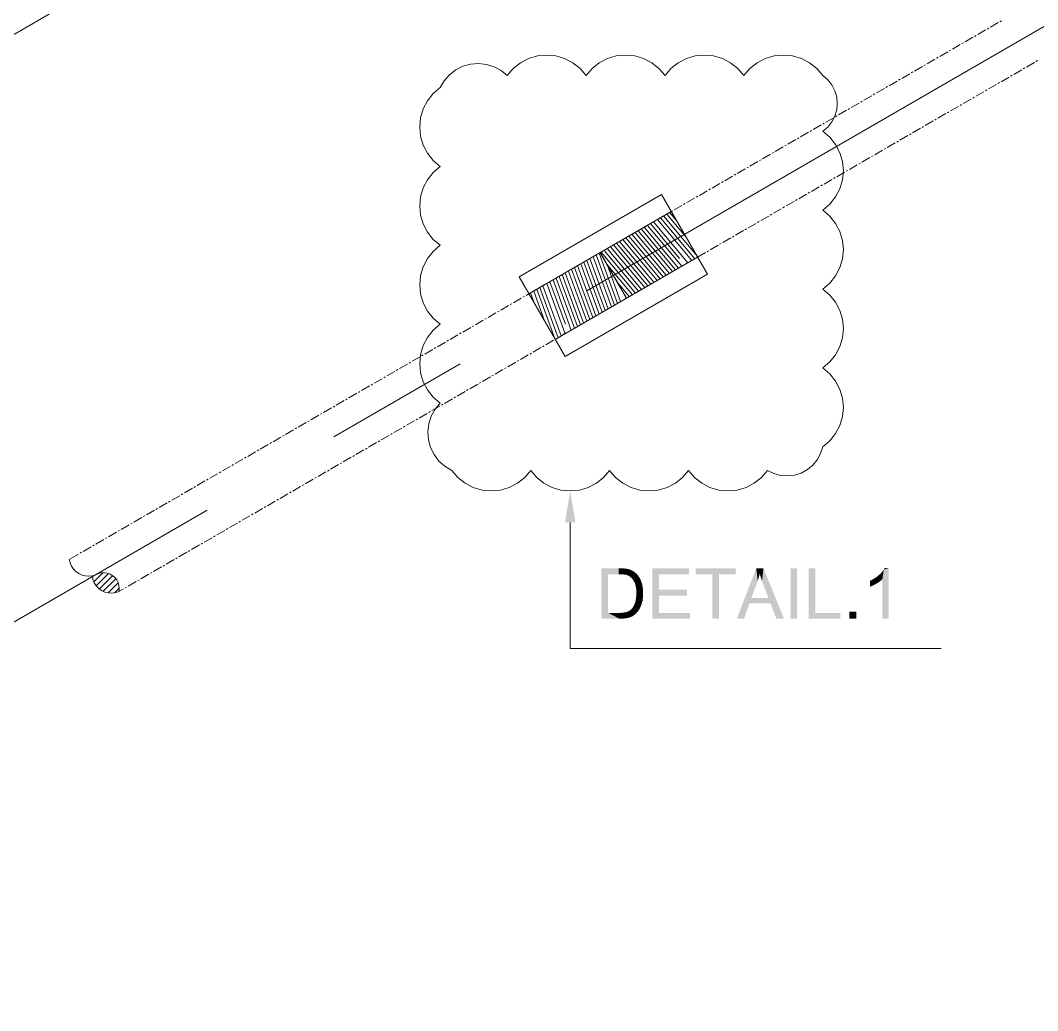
# Model space of a CAD drawing. Header units: millimetres. Extents: x 2 to 579, y 1 to 405.
# Drawn here: x 235.54 to 252.94, y 106.54 to 123.48 of the extents above; entities that cross this region are included whole.
import ezdxf

# ---------------------------------------------------------------- set-up
doc = ezdxf.new("R2010")
doc.units = ezdxf.units.MM
doc.linetypes.add('XKITLINE00', pattern=[0])
doc.layers.add('LinkedObject', color=7, linetype='Continuous', lineweight=0)

# ---------------------------------------------------------------- blocks, each defined once
blk = doc.blocks.new('*A4')
at = {"layer": 'LinkedObject'}
for color, points in [(6, [(245.037, 114.891), (244.857, 114.891), (244.947, 115.431)]), (7, [(245.481, 114.107), (245.595, 114.005), (245.481, 113.243)]), (7, [(245.776, 114.005), (245.481, 114.107), (245.778, 114.107)]), (7, [(245.595, 114.005), (245.481, 114.107), (245.776, 114.005)]), (7, [(245.778, 114.107), (245.827, 114.005), (245.776, 114.005)]), (7, [(245.828, 114.107), (245.827, 114.005), (245.778, 114.107)]), (7, [(245.828, 114.107), (245.901, 113.997), (245.827, 114.005)]), (7, [(245.905, 114.101), (245.901, 113.997), (245.828, 114.107)]), (7, [(245.932, 114.095), (245.901, 113.997), (245.905, 114.101)]), (7, [(245.932, 114.095), (245.924, 113.988), (245.901, 113.997)]), (7, [(245.924, 113.988), (245.932, 114.095), (245.956, 113.975)]), (7, [(246.032, 114.055), (245.932, 114.095), (245.969, 114.086)]), (7, [(246.058, 114.033), (245.932, 114.095), (246.032, 114.055)]), (7, [(246.01, 113.927), (245.932, 114.095), (246.058, 114.033)]), (7, [(245.956, 113.975), (245.932, 114.095), (246.01, 113.927)]), (7, [(246.058, 114.033), (246.032, 113.89), (246.01, 113.927)]), (7, [(246.093, 114.004), (246.032, 113.89), (246.058, 114.033)]), (7, [(246.467, 113.741), (246.353, 113.243), (246.353, 114.107)]), (7, [(246.467, 113.741), (246.353, 114.107), (246.467, 114.005)]), (7, [(246.978, 114.005), (246.353, 114.107), (246.978, 114.107)]), (7, [(246.467, 114.005), (246.353, 114.107), (246.978, 114.005)]), (7, [(247.091, 114.107), (247.376, 114.005), (247.091, 114.005)]), (7, [(247.49, 114.005), (247.376, 114.005), (247.091, 114.107)]), (7, [(247.49, 114.005), (247.091, 114.107), (247.776, 114.107)]), (7, [(247.49, 114.005), (247.776, 114.107), (247.776, 114.005)]), (7, [(248.13, 114.107), (248.141, 113.851), (247.798, 113.243)]), (7, [(248.141, 113.851), (248.13, 114.107), (248.156, 113.892)]), (7, [(248.156, 113.892), (248.13, 114.107), (248.18, 113.975)]), (7, [(248.18, 113.975), (248.13, 114.107), (248.188, 114.017)]), (7, [(248.253, 114.107), (248.188, 114.017), (248.13, 114.107)]), (7, [(248.188, 114.017), (248.253, 114.107), (248.198, 113.981)]), (7, [(248.198, 113.981), (248.253, 114.107), (248.229, 113.891)]), (7, [(248.229, 113.891), (248.253, 114.107), (248.249, 113.837)]), (7, [(248.249, 113.837), (248.253, 114.107), (248.34, 113.598)]), (7, [(248.34, 113.598), (248.253, 114.107), (248.375, 113.505)]), (7, [(248.375, 113.505), (248.253, 114.107), (248.606, 113.243)]), (7, [(248.83, 114.107), (248.716, 113.243), (248.716, 114.107)]), (7, [(248.83, 113.243), (248.716, 113.243), (248.83, 114.107)]), (7, [(249.142, 114.107), (249.027, 113.243), (249.027, 114.107)]), (7, [(249.142, 113.345), (249.027, 113.243), (249.142, 114.107)]), (7, [(250.288, 113.919), (250.232, 113.995), (250.265, 114.025)]), (7, [(250.312, 114.083), (250.288, 113.919), (250.265, 114.025)]), (7, [(250.288, 113.243), (250.312, 114.083), (250.394, 113.243)]), (7, [(250.288, 113.919), (250.312, 114.083), (250.288, 113.243)]), (7, [(250.394, 114.111), (250.312, 114.083), (250.326, 114.111)]), (7, [(250.394, 113.243), (250.312, 114.083), (250.394, 114.111)]), (7, [(245.481, 113.243), (245.595, 114.005), (245.595, 113.345)]), (7, [(246.144, 113.93), (246.032, 113.89), (246.093, 114.004)]), (7, [(246.032, 113.89), (246.144, 113.93), (246.055, 113.854)]), (7, [(246.055, 113.854), (246.144, 113.93), (246.161, 113.885)]), (7, [(246.161, 113.885), (246.077, 113.75), (246.055, 113.854)]), (7, [(246.177, 113.84), (246.077, 113.75), (246.161, 113.885)]), (7, [(246.194, 113.738), (246.077, 113.75), (246.177, 113.84)]), (7, [(247.376, 113.243), (247.49, 114.005), (247.49, 113.243)]), (7, [(247.376, 114.005), (247.49, 114.005), (247.376, 113.243)]), (7, [(247.798, 113.243), (248.141, 113.851), (248.046, 113.598)]), (7, [(250.121, 113.915), (250.157, 113.828), (250.076, 113.894)]), (7, [(250.076, 113.894), (250.157, 113.828), (250.076, 113.791)]), (7, [(250.219, 113.864), (250.121, 113.915), (250.198, 113.966)]), (7, [(250.157, 113.828), (250.121, 113.915), (250.188, 113.846)]), (7, [(250.188, 113.846), (250.121, 113.915), (250.219, 113.864)]), (7, [(250.232, 113.995), (250.288, 113.919), (250.198, 113.966)]), (7, [(250.198, 113.966), (250.288, 113.919), (250.219, 113.864)]), (7, [(250.219, 113.864), (250.288, 113.919), (250.269, 113.901)]), (7, [(246.194, 113.68), (246.077, 113.75), (246.194, 113.738)]), (7, [(246.077, 113.75), (246.194, 113.68), (246.077, 113.682)]), (7, [(246.194, 113.68), (246.077, 113.633), (246.077, 113.682)]), (7, [(246.194, 113.631), (246.077, 113.633), (246.194, 113.68)]), (7, [(246.467, 113.639), (246.353, 113.243), (246.467, 113.741)]), (7, [(246.946, 113.639), (246.467, 113.741), (246.946, 113.741)]), (7, [(246.467, 113.639), (246.467, 113.741), (246.946, 113.639)]), (7, [(250.076, 113.791), (250.157, 113.828), (250.101, 113.801)]), (7, [(246.011, 113.426), (246.171, 113.506), (246.113, 113.38)]), (7, [(246.043, 113.481), (246.171, 113.506), (246.011, 113.426)]), (7, [(246.054, 113.515), (246.171, 113.506), (246.043, 113.481)]), (7, [(246.171, 113.506), (246.054, 113.515), (246.066, 113.55)]), (7, [(246.077, 113.633), (246.194, 113.631), (246.066, 113.55)]), (7, [(246.066, 113.55), (246.194, 113.631), (246.171, 113.506)]), (7, [(246.113, 113.38), (246.171, 113.506), (246.131, 113.405)]), (7, [(246.131, 113.405), (246.171, 113.506), (246.16, 113.468)]), (7, [(246.171, 113.506), (246.194, 113.631), (246.183, 113.544)]), (7, [(246.467, 113.345), (246.353, 113.243), (246.467, 113.639)]), (7, [(248.014, 113.505), (247.798, 113.243), (248.046, 113.598)]), (7, [(247.798, 113.243), (248.014, 113.505), (247.919, 113.243)]), (7, [(248.046, 113.598), (248.375, 113.505), (248.014, 113.505)]), (7, [(248.34, 113.598), (248.375, 113.505), (248.046, 113.598)]), (7, [(248.375, 113.505), (248.606, 113.243), (248.475, 113.243)]), (7, [(245.595, 113.345), (245.792, 113.243), (245.481, 113.243)]), (7, [(245.779, 113.345), (245.792, 113.243), (245.595, 113.345)]), (7, [(245.779, 113.345), (245.831, 113.243), (245.792, 113.243)]), (7, [(245.822, 113.345), (245.831, 113.243), (245.779, 113.345)]), (7, [(245.931, 113.258), (245.822, 113.345), (245.889, 113.353)]), (7, [(245.901, 113.251), (245.822, 113.345), (245.931, 113.258)]), (7, [(245.831, 113.243), (245.822, 113.345), (245.901, 113.251)]), (7, [(245.913, 113.361), (245.931, 113.258), (245.889, 113.353)]), (7, [(245.938, 113.369), (245.931, 113.258), (245.913, 113.361)]), (7, [(245.931, 113.258), (245.938, 113.369), (245.961, 113.265)]), (7, [(246.034, 113.301), (245.938, 113.369), (245.976, 113.392)]), (7, [(246.013, 113.287), (245.938, 113.369), (246.034, 113.301)]), (7, [(245.961, 113.265), (245.938, 113.369), (246.013, 113.287)]), (7, [(245.991, 113.406), (246.055, 113.316), (245.976, 113.392)]), (7, [(245.976, 113.392), (246.055, 113.316), (246.034, 113.301)]), (7, [(246.113, 113.38), (245.991, 113.406), (246.011, 113.426)]), (7, [(246.095, 113.355), (245.991, 113.406), (246.113, 113.38)]), (7, [(246.055, 113.316), (245.991, 113.406), (246.095, 113.355)]), (7, [(246.353, 113.243), (246.467, 113.345), (246.998, 113.243)]), (7, [(246.998, 113.243), (246.467, 113.345), (246.998, 113.345)]), (7, [(249.027, 113.243), (249.142, 113.345), (249.567, 113.243)]), (7, [(249.567, 113.243), (249.142, 113.345), (249.567, 113.345)]), (7, [(249.84, 113.364), (249.72, 113.243), (249.72, 113.364)]), (7, [(249.84, 113.243), (249.72, 113.243), (249.84, 113.364)])]:
    blk.add_hatch(color=color, dxfattribs=at).paths.add_polyline_path(points, flags=17)
at = {"layer": 'LinkedObject', "color": 6, "linetype": 'XKITLINE00', "lineweight": 0}
for p, q in [((214.414, 111.1), (255.807, 135.024)), ((245.231, 118.857), (260.052, 127.423)), ((240.902, 116.355), (243.067, 117.606)), ((223.916, 106.537), (238.738, 115.104)), ((244.947, 114.891), (244.947, 112.734)), ((244.947, 112.734), (251.295, 112.734))]:
    blk.add_line(p, q, dxfattribs=at)
at = {"layer": 'LinkedObject', "color": 9, "linetype": 'XKITLINE00', "lineweight": 0}
for p, q in [((252.135, 123.367), (252.27, 123.445)), ((252.297, 123.46), (252.325, 123.476)), ((251.919, 123.241), (252.054, 123.32)), ((252.081, 123.335), (252.108, 123.351)), ((251.486, 122.991), (251.621, 123.069)), ((251.648, 123.085), (251.675, 123.101)), ((251.702, 123.116), (251.838, 123.195)), ((251.865, 123.21), (251.892, 123.226)), ((251.269, 122.866), (251.405, 122.944)), ((251.432, 122.96), (251.459, 122.976)), ((250.999, 122.71), (251.026, 122.725)), ((251.053, 122.741), (251.188, 122.819)), ((251.215, 122.835), (251.242, 122.851)), ((252.753, 122.684), (252.888, 122.762)), ((252.915, 122.778), (252.942, 122.794)), ((250.62, 122.491), (250.755, 122.569)), ((250.782, 122.585), (250.809, 122.6)), ((250.836, 122.616), (250.972, 122.694)), ((252.482, 122.528), (252.509, 122.543)), ((252.537, 122.559), (252.672, 122.637)), ((252.699, 122.653), (252.726, 122.669)), ((250.404, 122.366), (250.539, 122.444)), ((250.566, 122.46), (250.593, 122.475)), ((252.104, 122.309), (252.239, 122.387)), ((252.266, 122.403), (252.293, 122.418)), ((252.32, 122.434), (252.455, 122.512)), ((249.971, 122.116), (250.106, 122.194)), ((250.133, 122.209), (250.16, 122.225)), ((250.187, 122.241), (250.322, 122.319)), ((250.349, 122.335), (250.376, 122.35)), ((251.887, 122.184), (252.022, 122.262)), ((252.05, 122.278), (252.077, 122.293)), ((249.754, 121.991), (249.889, 122.069)), ((249.917, 122.084), (249.944, 122.1)), ((251.617, 122.027), (251.644, 122.043)), ((251.671, 122.059), (251.806, 122.137)), ((251.833, 122.153), (251.86, 122.168)), ((249.484, 121.834), (249.511, 121.85)), ((249.538, 121.865), (249.673, 121.944)), ((249.7, 121.959), (249.727, 121.975)), ((251.238, 121.808), (251.373, 121.887)), ((251.4, 121.902), (251.427, 121.918)), ((251.454, 121.934), (251.59, 122.012)), ((249.105, 121.615), (249.24, 121.693)), ((249.267, 121.709), (249.294, 121.725)), ((249.321, 121.74), (249.457, 121.818)), ((250.967, 121.652), (250.994, 121.668)), ((251.021, 121.683), (251.157, 121.762)), ((251.184, 121.777), (251.211, 121.793)), ((248.888, 121.49), (249.024, 121.568)), ((249.051, 121.584), (249.078, 121.6)), ((250.589, 121.433), (250.724, 121.511)), ((250.751, 121.527), (250.778, 121.543)), ((250.805, 121.558), (250.94, 121.636)), ((248.456, 121.24), (248.591, 121.318)), ((248.618, 121.334), (248.645, 121.349)), ((248.672, 121.365), (248.807, 121.443)), ((248.834, 121.459), (248.861, 121.474)), ((250.372, 121.308), (250.507, 121.386)), ((250.534, 121.402), (250.561, 121.418)), ((248.239, 121.115), (248.374, 121.193)), ((248.401, 121.209), (248.428, 121.224)), ((250.101, 121.152), (250.129, 121.167)), ((250.156, 121.183), (250.291, 121.261)), ((250.318, 121.277), (250.345, 121.292)), ((247.968, 120.958), (247.996, 120.974)), ((248.023, 120.99), (248.158, 121.068)), ((248.185, 121.084), (248.212, 121.099)), ((249.723, 120.933), (249.858, 121.011)), ((249.885, 121.027), (249.912, 121.042)), ((249.939, 121.058), (250.074, 121.136)), ((247.59, 120.74), (247.725, 120.818)), ((247.752, 120.833), (247.779, 120.849)), ((247.806, 120.865), (247.941, 120.943)), ((249.506, 120.808), (249.642, 120.886)), ((249.669, 120.902), (249.696, 120.917)), ((247.373, 120.614), (247.509, 120.693)), ((247.536, 120.708), (247.563, 120.724)), ((249.073, 120.557), (249.209, 120.636)), ((249.236, 120.651), (249.263, 120.667)), ((249.29, 120.683), (249.425, 120.761)), ((249.452, 120.776), (249.479, 120.792)), ((247.103, 120.458), (247.13, 120.474)), ((247.157, 120.489), (247.292, 120.567)), ((247.319, 120.583), (247.346, 120.599)), ((248.857, 120.432), (248.992, 120.511)), ((249.019, 120.526), (249.046, 120.542)), ((246.724, 120.239), (246.859, 120.317)), ((246.886, 120.333), (246.913, 120.349)), ((246.94, 120.364), (247.076, 120.442)), ((248.586, 120.276), (248.613, 120.292)), ((248.64, 120.307), (248.776, 120.385)), ((248.803, 120.401), (248.83, 120.417)), ((246.453, 120.083), (246.48, 120.098)), ((246.507, 120.114), (246.643, 120.192)), ((246.67, 120.208), (246.697, 120.223)), ((248.208, 120.057), (248.343, 120.135)), ((248.37, 120.151), (248.397, 120.167)), ((248.424, 120.182), (248.559, 120.26)), ((246.075, 119.864), (246.21, 119.942)), ((246.237, 119.958), (246.264, 119.973)), ((246.291, 119.989), (246.426, 120.067)), ((247.991, 119.932), (248.126, 120.01)), ((248.153, 120.026), (248.181, 120.041)), ((245.858, 119.739), (245.993, 119.817)), ((246.02, 119.833), (246.048, 119.848)), ((247.558, 119.682), (247.693, 119.76)), ((247.721, 119.776), (247.748, 119.791)), ((247.775, 119.807), (247.91, 119.885)), ((247.937, 119.901), (247.964, 119.916)), ((245.701, 119.648), (245.777, 119.692)), ((245.804, 119.707), (245.831, 119.723)), ((247.342, 119.557), (247.477, 119.635)), ((247.504, 119.651), (247.531, 119.666)), ((245.533, 119.387), (245.462, 119.51)), ((247.071, 119.4), (247.098, 119.416)), ((247.125, 119.432), (247.261, 119.51)), ((247.288, 119.525), (247.315, 119.541)), ((244.84, 119.15), (244.975, 119.228)), ((245.002, 119.244), (245.029, 119.26)), ((245.056, 119.275), (245.214, 119.366)), ((245.564, 119.333), (245.549, 119.36)), ((245.658, 119.17), (245.58, 119.306)), ((246.692, 119.181), (246.828, 119.26)), ((246.855, 119.275), (246.882, 119.291)), ((246.909, 119.306), (247.044, 119.385)), ((244.624, 119.025), (244.759, 119.103)), ((244.786, 119.119), (244.813, 119.135)), ((245.69, 119.116), (245.674, 119.143)), ((245.783, 118.954), (245.705, 119.089)), ((246.476, 119.056), (246.611, 119.134)), ((246.638, 119.15), (246.665, 119.166)), ((244.353, 118.869), (244.38, 118.884)), ((244.407, 118.9), (244.542, 118.978)), ((244.569, 118.994), (244.597, 119.01)), ((245.815, 118.9), (245.799, 118.927)), ((246.043, 118.806), (246.178, 118.884)), ((246.205, 118.9), (246.232, 118.916)), ((246.26, 118.931), (246.395, 119.009)), ((246.422, 119.025), (246.449, 119.041)), ((243.974, 118.65), (244.11, 118.728)), ((244.137, 118.744), (244.164, 118.759)), ((244.191, 118.775), (244.326, 118.853)), ((245.827, 118.681), (245.962, 118.759)), ((245.901, 118.75), (245.83, 118.873)), ((245.989, 118.775), (246.016, 118.79)), ((243.758, 118.525), (243.893, 118.603)), ((243.92, 118.619), (243.947, 118.634)), ((245.556, 118.525), (245.583, 118.54)), ((245.61, 118.556), (245.745, 118.634)), ((245.773, 118.65), (245.8, 118.665)), ((243.487, 118.368), (243.514, 118.384)), ((243.541, 118.4), (243.677, 118.478)), ((243.704, 118.494), (243.731, 118.509)), ((245.177, 118.306), (245.313, 118.384)), ((245.34, 118.4), (245.367, 118.415)), ((245.394, 118.431), (245.529, 118.509)), ((243.108, 118.15), (243.244, 118.228)), ((243.271, 118.243), (243.298, 118.259)), ((243.325, 118.275), (243.46, 118.353)), ((244.961, 118.181), (245.096, 118.259)), ((245.123, 118.274), (245.15, 118.29)), ((242.892, 118.024), (243.027, 118.103)), ((243.054, 118.118), (243.081, 118.134)), ((244.69, 118.024), (244.717, 118.04)), ((244.744, 118.056), (244.88, 118.134)), ((244.907, 118.149), (244.934, 118.165)), ((242.459, 117.774), (242.594, 117.852)), ((242.621, 117.868), (242.648, 117.884)), ((242.676, 117.899), (242.811, 117.977)), ((242.838, 117.993), (242.865, 118.009)), ((244.311, 117.805), (244.447, 117.883)), ((244.474, 117.899), (244.501, 117.915)), ((244.528, 117.93), (244.663, 118.009)), ((242.243, 117.649), (242.378, 117.727)), ((242.405, 117.743), (242.432, 117.759)), ((244.041, 117.649), (244.068, 117.665)), ((244.095, 117.68), (244.23, 117.758)), ((244.257, 117.774), (244.284, 117.79)), ((241.972, 117.493), (241.999, 117.508)), ((242.026, 117.524), (242.161, 117.602)), ((242.189, 117.618), (242.216, 117.633)), ((243.662, 117.43), (243.797, 117.508)), ((243.824, 117.524), (243.852, 117.539)), ((243.879, 117.555), (244.014, 117.633)), ((241.593, 117.274), (241.729, 117.352)), ((241.756, 117.368), (241.783, 117.383)), ((241.81, 117.399), (241.945, 117.477)), ((243.446, 117.305), (243.581, 117.383)), ((243.608, 117.399), (243.635, 117.414)), ((241.377, 117.149), (241.512, 117.227)), ((241.539, 117.243), (241.566, 117.258)), ((243.175, 117.149), (243.202, 117.164)), ((243.229, 117.18), (243.365, 117.258)), ((243.392, 117.274), (243.419, 117.289)), ((240.944, 116.899), (241.079, 116.977)), ((241.106, 116.992), (241.133, 117.008)), ((241.16, 117.024), (241.296, 117.102)), ((241.323, 117.117), (241.35, 117.133)), ((242.796, 116.93), (242.932, 117.008)), ((242.959, 117.023), (242.986, 117.039)), ((243.013, 117.055), (243.148, 117.133)), ((240.728, 116.773), (240.863, 116.852)), ((240.89, 116.867), (240.917, 116.883)), ((242.58, 116.805), (242.715, 116.883)), ((242.742, 116.898), (242.769, 116.914)), ((240.457, 116.617), (240.484, 116.633)), ((240.511, 116.648), (240.646, 116.726)), ((240.673, 116.742), (240.7, 116.758)), ((242.147, 116.554), (242.282, 116.632)), ((242.309, 116.648), (242.336, 116.664)), ((242.363, 116.679), (242.499, 116.758)), ((242.526, 116.773), (242.553, 116.789)), ((240.078, 116.398), (240.213, 116.476)), ((240.241, 116.492), (240.268, 116.508)), ((240.295, 116.523), (240.43, 116.601)), ((241.931, 116.429), (242.066, 116.507)), ((242.093, 116.523), (242.12, 116.539)), ((239.862, 116.273), (239.997, 116.351)), ((240.024, 116.367), (240.051, 116.382)), ((241.66, 116.273), (241.687, 116.288)), ((241.714, 116.304), (241.849, 116.382)), ((241.876, 116.398), (241.903, 116.414)), ((239.429, 116.023), (239.564, 116.101)), ((239.591, 116.117), (239.618, 116.132)), ((239.645, 116.148), (239.781, 116.226)), ((239.808, 116.242), (239.835, 116.257)), ((241.281, 116.054), (241.416, 116.132)), ((241.444, 116.148), (241.471, 116.163)), ((241.498, 116.179), (241.633, 116.257)), ((239.212, 115.898), (239.348, 115.976)), ((239.375, 115.992), (239.402, 116.007)), ((241.065, 115.929), (241.2, 116.007)), ((241.227, 116.023), (241.254, 116.038)), ((238.942, 115.741), (238.969, 115.757)), ((238.996, 115.773), (239.131, 115.851)), ((239.158, 115.866), (239.185, 115.882)), ((240.632, 115.679), (240.767, 115.757)), ((240.794, 115.772), (240.821, 115.788)), ((240.848, 115.804), (240.984, 115.882)), ((241.011, 115.898), (241.038, 115.913)), ((238.563, 115.522), (238.698, 115.601)), ((238.725, 115.616), (238.752, 115.632)), ((238.779, 115.648), (238.915, 115.726)), ((240.415, 115.554), (240.551, 115.632)), ((240.578, 115.647), (240.605, 115.663)), ((238.347, 115.397), (238.482, 115.476)), ((238.509, 115.491), (238.536, 115.507)), ((240.145, 115.397), (240.172, 115.413)), ((240.199, 115.428), (240.334, 115.507)), ((240.361, 115.522), (240.388, 115.538)), ((237.914, 115.147), (238.049, 115.225)), ((238.076, 115.241), (238.103, 115.257)), ((238.13, 115.272), (238.265, 115.35)), ((238.292, 115.366), (238.32, 115.382)), ((239.766, 115.178), (239.901, 115.256)), ((239.928, 115.272), (239.955, 115.288)), ((239.983, 115.303), (240.118, 115.382)), ((237.697, 115.022), (237.833, 115.1)), ((237.86, 115.116), (237.887, 115.131)), ((239.55, 115.053), (239.685, 115.131)), ((239.712, 115.147), (239.739, 115.163)), ((237.427, 114.866), (237.454, 114.881)), ((237.481, 114.897), (237.616, 114.975)), ((237.643, 114.991), (237.67, 115.006)), ((239.117, 114.803), (239.252, 114.881)), ((239.279, 114.897), (239.306, 114.912)), ((239.333, 114.928), (239.468, 115.006)), ((239.495, 115.022), (239.523, 115.037)), ((237.048, 114.647), (237.183, 114.725)), ((237.21, 114.741), (237.237, 114.756)), ((237.264, 114.772), (237.4, 114.85)), ((238.9, 114.678), (239.036, 114.756)), ((239.063, 114.772), (239.09, 114.787)), ((236.831, 114.522), (236.967, 114.6)), ((236.994, 114.615), (237.021, 114.631)), ((238.63, 114.521), (238.657, 114.537)), ((238.684, 114.553), (238.819, 114.631)), ((238.846, 114.647), (238.873, 114.662)), ((236.561, 114.365), (236.588, 114.381)), ((236.615, 114.397), (236.75, 114.475)), ((236.777, 114.49), (236.804, 114.506)), ((238.251, 114.303), (238.386, 114.381)), ((238.413, 114.396), (238.44, 114.412)), ((238.467, 114.428), (238.603, 114.506)), ((236.376, 114.259), (236.534, 114.35)), ((238.034, 114.177), (238.17, 114.256)), ((238.197, 114.271), (238.224, 114.287)), ((237.764, 114.021), (237.791, 114.037)), ((237.818, 114.052), (237.953, 114.131)), ((237.98, 114.146), (238.007, 114.162)), ((237.385, 113.802), (237.52, 113.88)), ((237.547, 113.896), (237.575, 113.912)), ((237.602, 113.927), (237.737, 114.005)), ((237.225, 113.71), (237.304, 113.755)), ((237.331, 113.771), (237.358, 113.786))]:
    blk.add_line(p, q, dxfattribs=at)
at = {"layer": 'LinkedObject', "color": 2, "linetype": 'XKITLINE00', "lineweight": 0}
for p, q in [((244.544, 122.889), (244.386, 122.874)), ((244.701, 122.874), (244.544, 122.889)), ((245.894, 122.889), (245.736, 122.874)), ((246.051, 122.874), (245.894, 122.889)), ((247.244, 122.889), (247.086, 122.874)), ((247.401, 122.874), (247.244, 122.889)), ((248.594, 122.889), (248.436, 122.874)), ((248.751, 122.874), (248.594, 122.889)), ((243.243, 122.734), (243.111, 122.697)), ((243.378, 122.745), (243.243, 122.734)), ((243.514, 122.73), (243.378, 122.745)), ((243.644, 122.689), (243.514, 122.73)), ((244.095, 122.756), (243.971, 122.658)), ((244.235, 122.829), (244.095, 122.756)), ((244.386, 122.874), (244.235, 122.829)), ((244.852, 122.829), (244.701, 122.874)), ((244.992, 122.756), (244.852, 122.829)), ((245.116, 122.658), (244.992, 122.756)), ((245.445, 122.756), (245.321, 122.658)), ((245.585, 122.829), (245.445, 122.756)), ((245.736, 122.874), (245.585, 122.829)), ((246.202, 122.829), (246.051, 122.874)), ((246.342, 122.756), (246.202, 122.829)), ((246.466, 122.658), (246.342, 122.756)), ((246.795, 122.756), (246.671, 122.658)), ((246.935, 122.829), (246.795, 122.756)), ((247.086, 122.874), (246.935, 122.829)), ((247.552, 122.829), (247.401, 122.874)), ((247.692, 122.756), (247.552, 122.829)), ((247.816, 122.658), (247.692, 122.756)), ((248.145, 122.756), (248.021, 122.658)), ((248.285, 122.829), (248.145, 122.756)), ((248.436, 122.874), (248.285, 122.829)), ((248.902, 122.829), (248.751, 122.874)), ((249.042, 122.756), (248.902, 122.829)), ((249.166, 122.658), (249.042, 122.756)), ((242.882, 122.553), (242.792, 122.451)), ((242.99, 122.636), (242.882, 122.553)), ((243.111, 122.697), (242.99, 122.636)), ((243.763, 122.624), (243.644, 122.689)), ((243.869, 122.538), (243.763, 122.624)), ((243.971, 122.658), (243.869, 122.538)), ((243.869, 122.538), (243.869, 122.538)), ((245.219, 122.538), (245.116, 122.658)), ((245.321, 122.658), (245.219, 122.538)), ((245.219, 122.538), (245.219, 122.538)), ((246.569, 122.538), (246.466, 122.658)), ((246.671, 122.658), (246.569, 122.538)), ((246.569, 122.538), (246.569, 122.538)), ((247.919, 122.538), (247.816, 122.658)), ((248.021, 122.658), (247.919, 122.538)), ((247.919, 122.538), (247.919, 122.538)), ((249.269, 122.538), (249.166, 122.658)), ((249.353, 122.466), (249.269, 122.538)), ((242.792, 122.451), (242.723, 122.334)), ((249.423, 122.378), (249.353, 122.466)), ((249.474, 122.279), (249.423, 122.378)), ((242.603, 122.231), (242.505, 122.107)), ((242.723, 122.334), (242.603, 122.231)), ((242.723, 122.334), (242.723, 122.334)), ((249.506, 122.173), (249.474, 122.279)), ((242.505, 122.107), (242.432, 121.967)), ((249.517, 122.062), (249.506, 122.173)), ((249.506, 121.951), (249.517, 122.062)), ((242.432, 121.967), (242.387, 121.816)), ((249.423, 121.745), (249.474, 121.844)), ((249.474, 121.844), (249.506, 121.951)), ((242.387, 121.816), (242.372, 121.659)), ((249.353, 121.658), (249.423, 121.745)), ((242.372, 121.659), (242.387, 121.501)), ((242.387, 121.501), (242.432, 121.35)), ((249.269, 121.585), (249.353, 121.658)), ((249.389, 121.483), (249.269, 121.585)), ((249.269, 121.585), (249.269, 121.585)), ((242.432, 121.35), (242.505, 121.21)), ((249.487, 121.359), (249.389, 121.483)), ((249.56, 121.219), (249.487, 121.359)), ((242.505, 121.21), (242.603, 121.086)), ((249.605, 121.068), (249.56, 121.219)), ((242.603, 121.086), (242.723, 120.984)), ((242.723, 120.984), (242.603, 120.881)), ((242.723, 120.984), (242.723, 120.984)), ((249.62, 120.91), (249.605, 121.068)), ((242.603, 120.881), (242.505, 120.757)), ((249.605, 120.753), (249.62, 120.91)), ((242.505, 120.757), (242.432, 120.617)), ((249.56, 120.602), (249.605, 120.753)), ((242.387, 120.466), (242.372, 120.309)), ((242.432, 120.617), (242.387, 120.466)), ((249.389, 120.338), (249.487, 120.462)), ((249.487, 120.462), (249.56, 120.602)), ((242.372, 120.309), (242.387, 120.151)), ((249.269, 120.235), (249.389, 120.338)), ((242.387, 120.151), (242.432, 120)), ((249.389, 120.133), (249.269, 120.235)), ((249.269, 120.235), (249.269, 120.235)), ((249.487, 120.009), (249.389, 120.133)), ((242.432, 120), (242.505, 119.86)), ((249.56, 119.869), (249.487, 120.009)), ((242.505, 119.86), (242.603, 119.736)), ((249.605, 119.718), (249.56, 119.869)), ((242.603, 119.736), (242.723, 119.634)), ((242.723, 119.634), (242.603, 119.531)), ((242.723, 119.634), (242.723, 119.634)), ((249.62, 119.56), (249.605, 119.718)), ((242.505, 119.407), (242.432, 119.267)), ((242.603, 119.531), (242.505, 119.407)), ((249.56, 119.252), (249.605, 119.403)), ((249.605, 119.403), (249.62, 119.56)), ((242.432, 119.267), (242.387, 119.116)), ((249.487, 119.112), (249.56, 119.252)), ((242.387, 119.116), (242.372, 118.959)), ((249.389, 118.988), (249.487, 119.112)), ((242.372, 118.959), (242.387, 118.801)), ((249.269, 118.885), (249.389, 118.988)), ((249.389, 118.783), (249.269, 118.885)), ((249.269, 118.885), (249.269, 118.885)), ((242.387, 118.801), (242.432, 118.65)), ((249.487, 118.659), (249.389, 118.783)), ((242.432, 118.65), (242.505, 118.51)), ((249.56, 118.519), (249.487, 118.659)), ((242.505, 118.51), (242.603, 118.386)), ((242.603, 118.386), (242.723, 118.284)), ((249.605, 118.368), (249.56, 118.519)), ((249.62, 118.21), (249.605, 118.368)), ((242.723, 118.284), (242.603, 118.181)), ((242.723, 118.284), (242.723, 118.284)), ((249.605, 118.053), (249.62, 118.21)), ((242.505, 118.057), (242.432, 117.917)), ((242.603, 118.181), (242.505, 118.057)), ((249.56, 117.902), (249.605, 118.053)), ((242.432, 117.917), (242.387, 117.766)), ((249.487, 117.762), (249.56, 117.902)), ((242.387, 117.766), (242.372, 117.609)), ((249.389, 117.638), (249.487, 117.762)), ((242.372, 117.609), (242.387, 117.451)), ((249.269, 117.535), (249.389, 117.638)), ((249.389, 117.433), (249.269, 117.535)), ((249.269, 117.535), (249.269, 117.535)), ((242.387, 117.451), (242.432, 117.3)), ((249.487, 117.309), (249.389, 117.433)), ((242.432, 117.3), (242.505, 117.16)), ((242.505, 117.16), (242.603, 117.036)), ((249.56, 117.169), (249.487, 117.309)), ((249.605, 117.018), (249.56, 117.169)), ((242.603, 117.036), (242.723, 116.934)), ((249.62, 116.86), (249.605, 117.018)), ((242.636, 116.828), (242.57, 116.708)), ((242.723, 116.934), (242.636, 116.828)), ((242.723, 116.934), (242.723, 116.934)), ((249.605, 116.703), (249.62, 116.86)), ((242.57, 116.708), (242.528, 116.578)), ((249.56, 116.552), (249.605, 116.703)), ((242.528, 116.578), (242.512, 116.442)), ((249.487, 116.412), (249.56, 116.552)), ((242.512, 116.442), (242.523, 116.306)), ((242.523, 116.306), (242.559, 116.174)), ((249.269, 116.185), (249.389, 116.288)), ((249.389, 116.288), (249.487, 116.412)), ((242.559, 116.174), (242.619, 116.052)), ((249.232, 116.07), (249.269, 116.185)), ((249.269, 116.185), (249.269, 116.185)), ((242.619, 116.052), (242.702, 115.943)), ((242.702, 115.943), (242.804, 115.852)), ((249.099, 115.872), (249.175, 115.965)), ((249.175, 115.965), (249.232, 116.07)), ((242.804, 115.852), (242.922, 115.782)), ((242.922, 115.782), (242.922, 115.782)), ((242.922, 115.782), (243.024, 115.662)), ((244.169, 115.662), (244.272, 115.782)), ((244.272, 115.782), (244.272, 115.782)), ((244.272, 115.782), (244.374, 115.662)), ((245.519, 115.662), (245.622, 115.782)), ((245.622, 115.782), (245.622, 115.782)), ((245.622, 115.782), (245.724, 115.662)), ((246.869, 115.662), (246.972, 115.782)), ((246.972, 115.782), (246.972, 115.782)), ((246.972, 115.782), (247.074, 115.662)), ((248.219, 115.662), (248.322, 115.782)), ((248.322, 115.782), (248.322, 115.782)), ((248.322, 115.782), (248.43, 115.729)), ((248.9, 115.737), (249.006, 115.795)), ((249.006, 115.795), (249.099, 115.872)), ((243.024, 115.662), (243.148, 115.564)), ((244.046, 115.564), (244.169, 115.662)), ((244.374, 115.662), (244.498, 115.564)), ((245.396, 115.564), (245.519, 115.662)), ((245.724, 115.662), (245.848, 115.564)), ((246.746, 115.564), (246.869, 115.662)), ((247.074, 115.662), (247.198, 115.564)), ((248.096, 115.564), (248.219, 115.662)), ((248.43, 115.729), (248.546, 115.697)), ((248.546, 115.697), (248.666, 115.687)), ((248.666, 115.687), (248.785, 115.701)), ((248.785, 115.701), (248.9, 115.737)), ((243.148, 115.564), (243.288, 115.491)), ((243.288, 115.491), (243.439, 115.446)), ((243.439, 115.446), (243.597, 115.431)), ((243.597, 115.431), (243.754, 115.446)), ((243.754, 115.446), (243.905, 115.491)), ((243.905, 115.491), (244.046, 115.564)), ((244.498, 115.564), (244.638, 115.491)), ((244.638, 115.491), (244.789, 115.446)), ((244.789, 115.446), (244.947, 115.431)), ((244.947, 115.431), (245.104, 115.446)), ((245.104, 115.446), (245.255, 115.491)), ((245.255, 115.491), (245.396, 115.564)), ((245.848, 115.564), (245.988, 115.491)), ((245.988, 115.491), (246.139, 115.446)), ((246.139, 115.446), (246.297, 115.431)), ((246.297, 115.431), (246.454, 115.446)), ((246.454, 115.446), (246.605, 115.491)), ((246.605, 115.491), (246.746, 115.564)), ((247.198, 115.564), (247.338, 115.491)), ((247.338, 115.491), (247.489, 115.446)), ((247.489, 115.446), (247.647, 115.431)), ((247.647, 115.431), (247.804, 115.446)), ((247.804, 115.446), (247.955, 115.491)), ((247.955, 115.491), (248.096, 115.564))]:
    blk.add_line(p, q, dxfattribs=at)
at = {"layer": 'LinkedObject', "color": 4, "linetype": 'XKITLINE00', "lineweight": 0}
for p, q in [((244.071, 119.096), (246.506, 120.503)), ((247.294, 119.139), (246.506, 120.503)), ((246.675, 120.211), (244.24, 118.803)), ((247.125, 119.432), (244.69, 118.024)), ((245.457, 119.507), (245.908, 118.728)), ((244.859, 117.732), (244.071, 119.096)), ((244.859, 117.732), (247.294, 119.139))]:
    blk.add_line(p, q, dxfattribs=at)
at = {"layer": 'LinkedObject', "color": 1, "linetype": 'XKITLINE00', "lineweight": 0}
for p, q in [((246.492, 120.105), (247.08, 119.405)), ((246.545, 120.136), (247.133, 119.436)), ((246.598, 120.166), (246.929, 119.772)), ((246.651, 120.197), (246.756, 120.071)), ((246.214, 119.944), (246.802, 119.245)), ((246.267, 119.975), (246.855, 119.275)), ((246.267, 119.975), (246.855, 119.275)), ((246.32, 120.005), (246.818, 119.411)), ((246.372, 120.036), (246.96, 119.336)), ((246.44, 120.075), (247.027, 119.375)), ((245.898, 119.762), (246.486, 119.062)), ((245.951, 119.792), (246.538, 119.092)), ((246.003, 119.823), (246.591, 119.123)), ((246.056, 119.853), (246.644, 119.153)), ((246.109, 119.884), (246.696, 119.184)), ((246.161, 119.914), (246.749, 119.214)), ((245.582, 119.579), (246.169, 118.879)), ((245.634, 119.609), (246.222, 118.91)), ((245.687, 119.64), (246.275, 118.94)), ((245.74, 119.67), (246.327, 118.97)), ((245.792, 119.701), (246.38, 119.001)), ((245.845, 119.731), (246.433, 119.031)), ((245.285, 119.408), (245.598, 118.549)), ((245.338, 119.438), (245.651, 118.579)), ((245.391, 119.469), (245.704, 118.61)), ((245.443, 119.499), (245.756, 118.64)), ((245.476, 119.518), (246.064, 118.818)), ((245.529, 119.548), (246.117, 118.849)), ((245.022, 119.255), (245.335, 118.397)), ((245.074, 119.286), (245.387, 118.427)), ((245.127, 119.316), (245.44, 118.458)), ((245.18, 119.347), (245.493, 118.488)), ((245.232, 119.377), (245.545, 118.518)), ((245.584, 119.288), (245.809, 118.671)), ((245.589, 119.29), (246.011, 118.788)), ((244.705, 119.072), (245.018, 118.214)), ((244.758, 119.103), (245.071, 118.244)), ((244.811, 119.133), (245.124, 118.275)), ((244.863, 119.164), (245.176, 118.305)), ((244.916, 119.194), (245.229, 118.336)), ((244.969, 119.225), (245.282, 118.366)), ((244.374, 118.881), (244.687, 118.023)), ((244.427, 118.912), (244.74, 118.053)), ((244.48, 118.942), (244.793, 118.083)), ((244.547, 118.981), (244.86, 118.122)), ((244.6, 119.011), (244.865, 118.283)), ((244.653, 119.042), (244.966, 118.183)), ((244.653, 119.042), (244.966, 118.183)), ((245.762, 118.991), (245.958, 118.757)), ((244.269, 118.82), (244.336, 118.638)), ((244.322, 118.851), (244.508, 118.339)), ((236.956, 114.035), (236.796, 113.876)), ((237.048, 114.02), (236.837, 113.809)), ((237.119, 113.982), (236.891, 113.754)), ((237.174, 113.928), (236.958, 113.713)), ((237.212, 113.858), (237.041, 113.687)), ((237.229, 113.767), (237.148, 113.686))]:
    blk.add_line(p, q, dxfattribs=at)
at = {"layer": 'LinkedObject', "color": 3, "linetype": 'XKITLINE00', "lineweight": 0}
for p, q in [((236.376, 114.259), (236.39, 114.2)), ((236.39, 114.2), (236.414, 114.145)), ((236.414, 114.145), (236.448, 114.095)), ((236.448, 114.095), (236.49, 114.052)), ((236.49, 114.052), (236.539, 114.017)), ((236.539, 114.017), (236.594, 113.991)), ((236.876, 114.017), (236.83, 113.997)), ((236.926, 114.029), (236.876, 114.017)), ((236.977, 114.031), (236.926, 114.029)), ((237.027, 114.023), (236.977, 114.031)), ((237.075, 114.006), (237.027, 114.023)), ((237.119, 113.981), (237.075, 114.006)), ((236.594, 113.991), (236.652, 113.977)), ((236.652, 113.977), (236.712, 113.972)), ((236.712, 113.972), (236.772, 113.979)), ((236.771, 113.979), (236.782, 113.918)), ((236.772, 113.979), (236.83, 113.997)), ((236.782, 113.918), (236.804, 113.86)), ((236.804, 113.86), (236.837, 113.808)), ((237.158, 113.947), (237.119, 113.981)), ((237.189, 113.907), (237.158, 113.947)), ((237.213, 113.862), (237.189, 113.907)), ((237.227, 113.813), (237.213, 113.862)), ((236.837, 113.808), (236.88, 113.762)), ((236.88, 113.762), (236.93, 113.726)), ((236.93, 113.726), (236.986, 113.7)), ((236.986, 113.7), (237.046, 113.685)), ((237.046, 113.685), (237.108, 113.682)), ((237.108, 113.682), (237.17, 113.691)), ((237.17, 113.691), (237.228, 113.711)), ((237.232, 113.762), (237.227, 113.813)), ((237.228, 113.711), (237.232, 113.762))]:
    blk.add_line(p, q, dxfattribs=at)

msp = doc.modelspace()

# ---------------------------------------------------------------- block references
at = {"lineweight": 0}
msp.add_blockref('*A4', (0, 0), dxfattribs=at)

doc.saveas('drawing.dxf')
